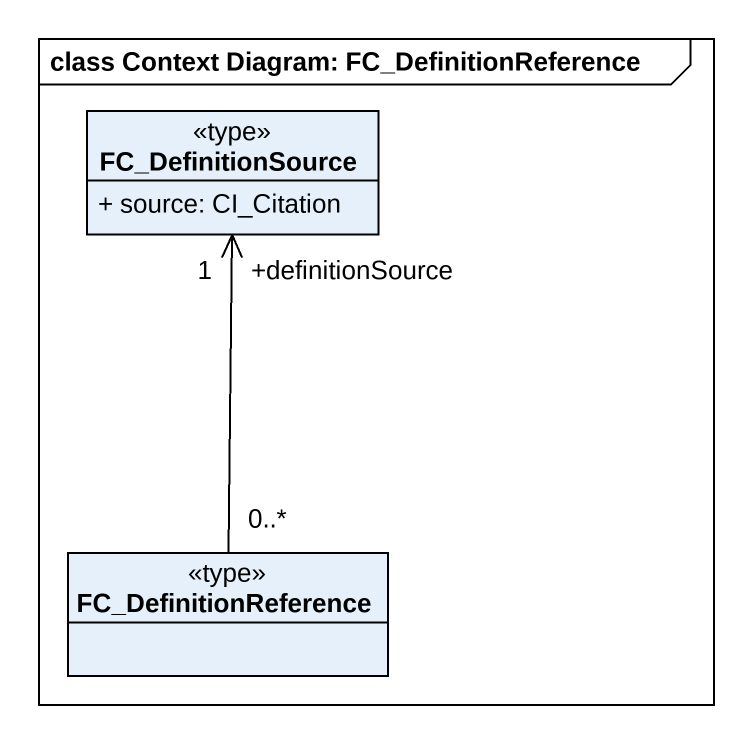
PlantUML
@startuml
mainframe class Context Diagram: FC_DefinitionReference
hide circle
hide empty members
skinparam classAttributeIconSize 0
class FC_DefinitionSource <<type>> {
  + source: CI_Citation
}
class FC_DefinitionReference <<type>>
FC_DefinitionReference "0..*" -up-> "+definitionSource\n1" FC_DefinitionSource
@enduml
